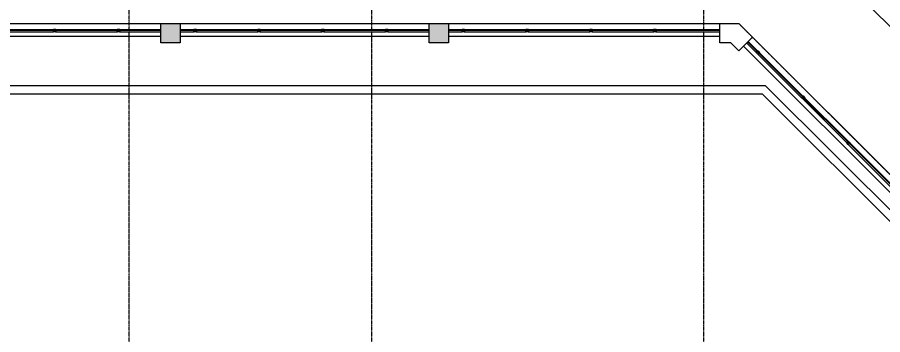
# Model space of a CAD drawing. Header units: millimetres. Extents: x 5356 to 209803, y -16346 to 109894.
# Drawn here: x 116502 to 130054, y 79541 to 84518 of the extents above; entities that cross this region are included whole.
import ezdxf

# ---------------------------------------------------------------- set-up
doc = ezdxf.new("R2010")
doc.units = ezdxf.units.MM
doc.linetypes.add('Double dash', pattern=[41.999998, 12, -6, 6, -6, 6, -6])
doc.linetypes.add('Grid Line', pattern=[22.225, 12.7, -3.175, 3.175, -3.175])
for name, color, linetype, lineweight in [('A-ANNO-DIMS', 211, 'Continuous', 9), ('A-ANNO-DIMS-220', 211, 'Continuous', 9), ('A-FLOR', 192, 'Continuous', 9), ('A-FLOR-HRAL', 11, 'Continuous', 9), ('A-WALL', 113, 'Continuous', 9), ('C-PROP-LINE', 91, 'Double dash', 18), ('S-COLS', 52, 'Continuous', 9), ('S-COLS-3', 9, 'Continuous', 9), ('S-COLS-4', 52, 'Continuous', 18), ('S-GRID-1', 1, 'Grid Line', 9)]:
    doc.layers.add(name, color=color, linetype=linetype, lineweight=lineweight)
doc.styles.add('Arial_2', font='arial_0.ttf', dxfattribs={"width": 0.9, "height": 660})
doc.dimstyles.new('1_Dim_chi_tiet_khu_đất_2', dxfattribs={"dimscale": 304.8, "dimtxt": 673.371204, "dimasz": 0.866142, "dimexe": 0.721785, "dimexo": 0.0625, "dimgap": 0.072178, "dimtad": 1, "dimdec": 0, "dimrnd": 5, "dimzin": 0, "dimdsep": 46, "dimtxsty": 'Arial_2', "dimblk1": 'OBLIQUE', "dimblk2": 'OBLIQUE', "dimsah": 1, "dimcen": 0.09, "dimdle": 0.721785, "dimazin": 0, "dimtfac": 1, "dimtdec": 4, "dimtix": 1, "dimtmove": 0, "dimatfit": 3, "dimfxl": 2.165354, "dimfxlon": 1, "dimtvp": 1, "dimtolj": 1, "dimtzin": 0, "dimarcsym": 2})
pattern_1 = [(180, (609.6, 0), (-2e-15, 13), []), (90, (609.6, 0), (76, -5e-15), [])]

# ---------------------------------------------------------------- blocks, each defined once
blk = doc.blocks.new('M_Concrete-Rectangular-Column2 - 300x300-2025390-TKCS_MB ĐỊNH VỊ MỐC TỌA ĐỘ CÔNG TRÌNH')
at = {"layer": 'S-COLS-3'}
blk.add_hatch(color=256, dxfattribs=at).paths.add_polyline_path([(-150, 150), (-150, -150), (150, -150), (150, 150)])
at = {"layer": 'S-COLS-4'}
for p, q in [((-150, 150), (150, 150)), ((-150, -150), (-150, 150)), ((150, 150), (150, -150)), ((150, -150), (-150, -150))]:
    blk.add_line(p, q, dxfattribs=at)
blk = doc.blocks.new('NBS_CLDPhysicalSecuritySystems_MtlMeshPnlFncngSym_CLDModsecSecurusS3_InfillPanel - NBS_CLDPhysicalSecuritySystems_MtlMeshPnlFncngSym_CLDModsecSecurusS2_InfillPanel-2369432-TKCS_MB ĐỊNH VỊ MỐC TỌA ĐỘ CÔNG TRÌNH')
at = {"layer": 'A-FLOR-HRAL'}
h = blk.add_hatch(dxfattribs=at)
h.set_pattern_fill('FP_7', color=256, style=0, pattern_type=2)
h.set_pattern_definition(pattern_1)
h.paths.add_polyline_path([(0, -6), (3900, -6), (3900, 6), (0, 6)])
for p, q in [((0, 6), (3900, 6)), ((214, 11), (254, 11)), ((214, 6), (214, 11)), ((254, 6), (214, 6)), ((254, 11), (254, 6)), ((1214, 11), (1254, 11)), ((1214, 6), (1214, 11)), ((1254, 6), (1214, 6)), ((1254, 11), (1254, 6)), ((2214, 11), (2254, 11)), ((2214, 6), (2214, 11)), ((2254, 6), (2214, 6)), ((2254, 11), (2254, 6)), ((3214, 11), (3254, 11)), ((3214, 6), (3214, 11)), ((3254, 6), (3214, 6)), ((3254, 11), (3254, 6)), ((3900, -6), (0, -6)), ((0, -27), (218, -27)), ((214, -6), (254, -6)), ((214, -23), (214, -6)), ((250, -27), (218, -27)), ((250, -27), (1218, -27)), ((254, -6), (254, -23)), ((1214, -6), (1254, -6)), ((1214, -23), (1214, -6)), ((1250, -27), (1218, -27)), ((1250, -27), (2218, -27)), ((1254, -6), (1254, -23)), ((2214, -6), (2254, -6)), ((2214, -23), (2214, -6)), ((2250, -27), (2218, -27)), ((2250, -27), (3218, -27)), ((2254, -6), (2254, -23)), ((3214, -6), (3254, -6)), ((3214, -23), (3214, -6)), ((3250, -27), (3218, -27)), ((3250, -27), (3900, -27)), ((3254, -6), (3254, -23))]:
    blk.add_line(p, q, dxfattribs=at)
for centre, start, end in [((218, -23), 180, 270), ((250, -23), 270, 0), ((1218, -23), 180, 270), ((1250, -23), 270, 0), ((2218, -23), 180, 270), ((2250, -23), 270, 0), ((3218, -23), 180, 270), ((3250, -23), 270, 360)]:
    blk.add_arc(centre, 4, start, end, dxfattribs=at)
blk = doc.blocks.new('NBS_CLDPhysicalSecuritySystems_MtlMeshPnlFncngSym_CLDModsecSecurusS3_InfillPanel - NBS_CLDPhysicalSecuritySystems_MtlMeshPnlFncngSym_CLDModsecSecurusS2_InfillPanel-2369440-TKCS_MB ĐỊNH VỊ MỐC TỌA ĐỘ CÔNG TRÌNH')
at = {"layer": 'A-FLOR-HRAL'}
h = blk.add_hatch(dxfattribs=at)
h.set_pattern_fill('FP_7', color=256, style=0, pattern_type=2)
h.set_pattern_definition(pattern_1)
h.paths.add_polyline_path([(0, -6), (4249, -6), (4249, 6), (0, 6)])
for p, q in [((0, 6), (4249, 6)), ((214, 11), (254, 11)), ((214, 6), (214, 11)), ((254, 6), (214, 6)), ((254, 11), (254, 6)), ((1214, 11), (1254, 11)), ((1214, 6), (1214, 11)), ((1254, 6), (1214, 6)), ((1254, 11), (1254, 6)), ((2214, 11), (2254, 11)), ((2214, 6), (2214, 11)), ((2254, 6), (2214, 6)), ((2254, 11), (2254, 6)), ((3214, 11), (3254, 11)), ((3214, 6), (3214, 11)), ((3254, 6), (3214, 6)), ((3254, 11), (3254, 6)), ((4249, -6), (0, -6)), ((0, -27), (218, -27)), ((214, -6), (254, -6)), ((214, -23), (214, -6)), ((250, -27), (218, -27)), ((250, -27), (1218, -27)), ((254, -6), (254, -23)), ((1214, -6), (1254, -6)), ((1214, -23), (1214, -6)), ((1250, -27), (1218, -27)), ((1250, -27), (2218, -27)), ((1254, -6), (1254, -23)), ((2214, -6), (2254, -6)), ((2214, -23), (2214, -6)), ((2250, -27), (2218, -27)), ((2250, -27), (3218, -27)), ((2254, -6), (2254, -23)), ((3214, -6), (3254, -6)), ((3214, -23), (3214, -6)), ((3250, -27), (3218, -27)), ((3250, -27), (4249, -27)), ((3254, -6), (3254, -23))]:
    blk.add_line(p, q, dxfattribs=at)
for centre, start, end in [((218, -23), 180, 270), ((250, -23), 270, 0), ((1218, -23), 180, 270), ((1250, -23), 270, 0), ((2218, -23), 180, 270), ((2250, -23), 270, 0), ((3218, -23), 180, 270), ((3250, -23), 270, 360)]:
    blk.add_arc(centre, 4, start, end, dxfattribs=at)
blk = doc.blocks.new('NBS_CLDPhysicalSecuritySystems_MtlMeshPnlFncngSym_CLDModsecSecurusS3_InfillPanel - NBS_CLDPhysicalSecuritySystems_MtlMeshPnlFncngSym_CLDModsecSecurusS2_InfillPanel-2369448-TKCS_MB ĐỊNH VỊ MỐC TỌA ĐỘ CÔNG TRÌNH')
at = {"layer": 'A-FLOR-HRAL'}
h = blk.add_hatch(dxfattribs=at)
h.set_pattern_fill('FP_7', color=256, style=0, pattern_type=2)
h.set_pattern_definition(pattern_1)
h.paths.add_polyline_path([(4517, -6), (4517, 6), (0, 6), (0, -6), (4411, -6)])
for p, q in [((0, 6), (4517, 6)), ((214, 11), (254, 11)), ((214, 6), (214, 11)), ((254, 6), (214, 6)), ((254, 11), (254, 6)), ((1214, 11), (1254, 11)), ((1214, 6), (1214, 11)), ((1254, 6), (1214, 6)), ((1254, 11), (1254, 6)), ((2214, 11), (2254, 11)), ((2214, 6), (2214, 11)), ((2254, 6), (2214, 6)), ((2254, 11), (2254, 6)), ((3214, 11), (3254, 11)), ((3214, 6), (3214, 11)), ((3254, 6), (3214, 6)), ((3254, 11), (3254, 6)), ((4214, 11), (4254, 11)), ((4214, 6), (4214, 11)), ((4254, 6), (4214, 6)), ((4254, 11), (4254, 6)), ((4517, -6), (0, -6)), ((0, -27), (218, -27)), ((214, -6), (254, -6)), ((214, -23), (214, -6)), ((250, -27), (218, -27)), ((250, -27), (1218, -27)), ((254, -6), (254, -23)), ((1214, -6), (1254, -6)), ((1214, -23), (1214, -6)), ((1250, -27), (1218, -27)), ((1250, -27), (2218, -27)), ((1254, -6), (1254, -23)), ((2214, -6), (2254, -6)), ((2214, -23), (2214, -6)), ((2250, -27), (2218, -27)), ((2250, -27), (3218, -27)), ((2254, -6), (2254, -23)), ((3214, -6), (3254, -6)), ((3214, -23), (3214, -6)), ((3250, -27), (3218, -27)), ((3250, -27), (4218, -27)), ((3254, -6), (3254, -23)), ((4214, -6), (4254, -6)), ((4214, -23), (4214, -6)), ((4250, -27), (4218, -27)), ((4250, -27), (4517, -27)), ((4254, -6), (4254, -23))]:
    blk.add_line(p, q, dxfattribs=at)
for centre, start, end in [((218, -23), 180, 270), ((250, -23), 270, 0), ((1218, -23), 180, 270), ((1250, -23), 270, 0), ((2218, -23), 180, 270), ((2250, -23), 270, 0), ((3218, -23), 180, 270), ((3250, -23), 270, 360), ((4218, -23), 180, 270), ((4250, -23), 270, 0)]:
    blk.add_arc(centre, 4, start, end, dxfattribs=at)
blk = doc.blocks.new('Family - ___-1476882-TKCS_MB ĐỊNH VỊ MỐC TỌA ĐỘ CÔNG TRÌNH')
at = {"layer": 'C-PROP-LINE'}
for p, q in [((33104, 84418), (127802, 84418)), ((127802, 84418), (134801, 77418))]:
    blk.add_line(p, q, dxfattribs=at)
blk = doc.blocks.new('DIMBLOCK4-TKCS_MB ĐỊNH VỊ MỐC TỌA ĐỘ CÔNG TRÌNH')
at = {"layer": 'A-ANNO-DIMS-220'}
for p, q in [((128497, 85114), (129119, 85736)), ((128808, 85736), (136119, 78425)), ((128964, 85580), (128497, 85114)), ((135497, 78114), (136119, 78736)), ((135964, 78580), (135497, 78114))]:
    blk.add_line(p, q, dxfattribs=at)
at = {"layer": 'A-ANNO-DIMS-220', "lineweight": 25}
for p, q in [((128964, 85580), (128777, 85580)), ((128964, 85580), (129150, 85580)), ((135964, 78580), (135777, 78580)), ((135964, 78580), (136150, 78580))]:
    blk.add_line(p, q, dxfattribs=at)
at = {"layer": 'A-ANNO-DIMS-220', "color": 0, "insert": (132440, 83346), "char_height": 660, "width": 2187.94, "attachment_point": 1, "rotation": 315, "line_spacing_factor": 0.941778, "style": 'Arial_2'}
blk.add_mtext('9900', dxfattribs=at)
blk = doc.blocks.new('_Oblique')
at = {"color": 0, "linetype": 'ByBlock', "lineweight": -2}
blk.add_line((-0.5, -0.5), (0.5, 0.5), dxfattribs=at)

msp = doc.modelspace()

# ---------------------------------------------------------------- linework, layer by layer
at = {"layer": 'A-FLOR'}
for p, q in [((128221.4, 83442.9), (86052.6, 83442.9)), ((133911.5, 77756.8), (128221.4, 83442.9)), ((86052.6, 83316.9), (128167.5, 83316.9)), ((128167.5, 83316.9), (133781.5, 77703))]:
    msp.add_line(p, q, dxfattribs=at)
msp.add_arc((128779.3, 77336.3), 12000, 360, 90, dxfattribs=at)
at = {"layer": 'A-WALL'}
for p, q in [((114852.6, 84418.2), (118752.6, 84418.2)), ((119052.6, 84418.2), (122952.6, 84418.2)), ((123252.6, 84418.2), (127501.6, 84418.2)), ((118752.6, 84218.2), (114852.6, 84218.2)), ((122952.6, 84218.2), (119052.6, 84218.2)), ((127501.6, 84218.2), (123252.6, 84218.2)), ((128013.8, 84206.1), (131207.5, 81012.3)), ((131066.1, 80870.9), (127872.3, 84064.7))]:
    msp.add_line(p, q, dxfattribs=at)
at = {"layer": 'S-COLS'}
for p, q in [((127501.6, 84118.2), (127501.6, 84418.2)), ((127501.6, 84418.2), (127801.6, 84418.2)), ((127801.6, 84418.2), (128013.8, 84206.1)), ((128013.8, 84206.1), (127801.6, 83994)), ((127677.4, 84118.2), (127501.6, 84118.2)), ((127801.6, 83994), (127677.4, 84118.2))]:
    msp.add_line(p, q, dxfattribs=at)
at = {"layer": 'S-GRID-1'}
for p, q in [((118252.6, 80482.7), (118252.6, 85982.7)), ((122052.6, 80482.7), (122052.6, 85982.7)), ((127252.6, 80482.7), (127252.6, 85982.7)), ((118252.6, 20960.6), (118252.6, 80482.7)), ((122052.6, 20960.6), (122052.6, 80482.7)), ((127252.6, 20960.6), (127252.6, 80482.7))]:
    msp.add_line(p, q, dxfattribs=at)

# ---------------------------------------------------------------- block references
at = {"layer": 'A-FLOR-HRAL'}
for name, p in [('NBS_CLDPhysicalSecuritySystems_MtlMeshPnlFncngSym_CLDModsecSecurusS3_InfillPanel - NBS_CLDPhysicalSecuritySystems_MtlMeshPnlFncngSym_CLDModsecSecurusS2_InfillPanel-2369432-TKCS_MB ĐỊNH VỊ MỐC TỌA ĐỘ CÔNG TRÌNH', (114852.6, 84318.2)), ('NBS_CLDPhysicalSecuritySystems_MtlMeshPnlFncngSym_CLDModsecSecurusS3_InfillPanel - NBS_CLDPhysicalSecuritySystems_MtlMeshPnlFncngSym_CLDModsecSecurusS2_InfillPanel-2369432-TKCS_MB ĐỊNH VỊ MỐC TỌA ĐỘ CÔNG TRÌNH', (119052.6, 84318.2)), ('NBS_CLDPhysicalSecuritySystems_MtlMeshPnlFncngSym_CLDModsecSecurusS3_InfillPanel - NBS_CLDPhysicalSecuritySystems_MtlMeshPnlFncngSym_CLDModsecSecurusS2_InfillPanel-2369440-TKCS_MB ĐỊNH VỊ MỐC TỌA ĐỘ CÔNG TRÌNH', (123252.6, 84318.2))]:
    msp.add_blockref(name, p, dxfattribs=at)
at = {"layer": 'A-FLOR-HRAL', "rotation": 315.0000000000001}
msp.add_blockref('NBS_CLDPhysicalSecuritySystems_MtlMeshPnlFncngSym_CLDModsecSecurusS3_InfillPanel - NBS_CLDPhysicalSecuritySystems_MtlMeshPnlFncngSym_CLDModsecSecurusS2_InfillPanel-2369448-TKCS_MB ĐỊNH VỊ MỐC TỌA ĐỘ CÔNG TRÌNH', (127943, 84135.4), dxfattribs=at)
at = {"layer": 'C-PROP-LINE'}
msp.add_blockref('Family - ___-1476882-TKCS_MB ĐỊNH VỊ MỐC TỌA ĐỘ CÔNG TRÌNH', (0, 0), dxfattribs=at)
at = {"layer": 'S-COLS', "rotation": 180}
for p in [(118902.6, 84268.2), (123102.6, 84268.2)]:
    msp.add_blockref('M_Concrete-Rectangular-Column2 - 300x300-2025390-TKCS_MB ĐỊNH VỊ MỐC TỌA ĐỘ CÔNG TRÌNH', p, dxfattribs=at)

# ---------------------------------------------------------------- dimensions: what is measured, and where the dimension line sits
at = {"layer": 'A-ANNO-DIMS'}
dim = msp.add_linear_dim(base=(135963.6, 78580.5), p1=(128497, 85113.6), p2=(135496.9, 78113.8), angle=315, dimstyle='1_Dim_chi_tiet_khu_đất_2', override={"dimpost": '<>', "dimfxl": 9899.293179}, dxfattribs=at)
dim.commit()
dim.dimension.update_dxf_attribs({"geometry": 'DIMBLOCK4-TKCS_MB ĐỊNH VỊ MỐC TỌA ĐỘ CÔNG TRÌNH', "text_midpoint": (132717.5, 82334.2)})

doc.saveas('drawing.dxf')
